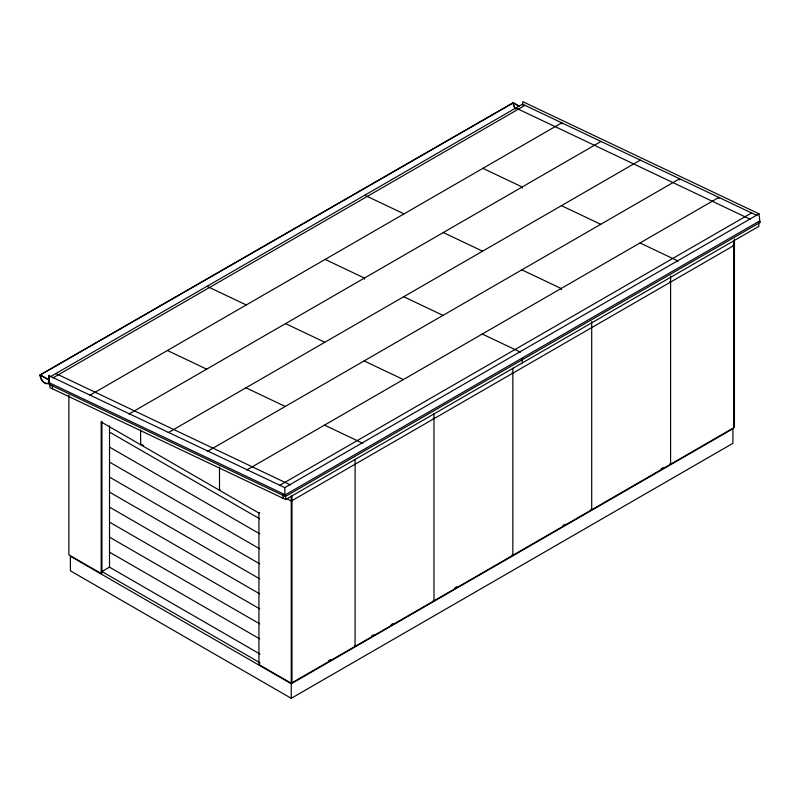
<?xml version="1.0" encoding="UTF-8"?>
<svg xmlns="http://www.w3.org/2000/svg" width="800" height="800" viewBox="0 0 800 800"><rect width="100%" height="100%" fill="white"/><g stroke="black" fill="none" stroke-linecap="round" stroke-linejoin="round"><path stroke-width="1.2" d="M68.88 395.17L68.88 554.86L101.19 573.51L101.94 573.07L101.94 421.45L101.19 421.96L101.19 573.51M140.62 430.04L140.62 444.73L141.38 444.29L143.54 445.54M219.5 467.01L219.5 490.27L220.25 489.83M49.12 382.67L48.83 384.17L285.01 496.32L284.77 487.62L48.59 375.47L49.12 382.67L285.3 494.82L285.78 496.28L760 222.5L758.99 213.83L522.81 101.68L522.56 105.3M49.26 378.91L48.86 379.67L49.24 377.38L48.59 375.47M50.19 376.83L522.48 104.16L757.07 215.55M52.84 377.95L524.99 105.35M89.6 395.41L561.76 122.81L561.84 123.95M128.89 414.06L601.04 141.46M168.17 432.71L640.32 160.12M207.45 451.37L679.61 178.77L679.69 179.91M246.73 470.02L718.89 197.42L718.97 198.56M101.94 571.55L109.52 567.17L109.52 425.77M279.41 485.54L751.57 212.94M284.77 487.62L758.99 213.83M285.3 494.82L759.52 221.03L760 222.09M101.19 421.96L258.93 513.04L259.69 512.6M49.66 383.06L49.99 387.61L285.69 499.53L758.92 226.31L758.67 222.9M734.44 245.21L291.24 501.09L286.96 498.61M258.93 513.04L258.93 664.58L259.69 664.15M328.67 660.75L330.81 659.52M371.62 635.95L373.79 634.7M391.07 624.72L393.23 623.48M454.82 587.92L456.98 586.67M562.86 525.54L565.03 524.29M661.19 468.78L663.35 467.53M258.93 664.58L291.24 683.24L734.44 427.36L734.44 239.04M291.24 683.75L732.93 428.74L732.93 443.31L291.24 698.32L70.4 570.82L70.4 556.25L291.24 683.75L291.24 698.32M49.3 381.73A6.69 3.87 60.1 0 1 44.11 382.74A6.69 3.87 60.1 0 1 40 374.95L513.24 102.68L519.55 106.32M49.31 381.46A6.42 3.71 60.1 0 1 44.91 382.82A6.42 3.71 60.1 0 1 40.53 376.4L40.38 374.95L513.24 102.9L519.29 106.39M515.85 107.98L750.42 219.37M482.89 168.35L522.17 187L522.25 188.14M561.45 205.65L600.73 224.31M640.02 242.96L678.18 261.08M364.73 195.23L404.02 213.88M443.3 232.54L482.58 251.19M521.86 269.84L561.14 288.5L561.23 289.63M325.14 259.42L364.42 278.07L364.51 279.21M403.71 296.73L442.99 315.38M482.27 334.03L520.43 352.15M206.99 286.31L246.27 304.96M285.55 323.61L324.83 342.26M364.12 360.92L403.4 379.57M167.4 350.5L206.68 369.15M245.96 387.8L285.24 406.45M324.52 425.11L362.68 443.23M55.87 373.55L290.43 484.94M732.93 245.21L733.68 245.64M669.83 281.63L670.59 282.07M512.08 372.71L512.84 373.15M669.83 463.78L670.59 464.22L670.59 275.91M433.21 418.25L433.97 418.68M590.96 509.32L591.71 509.76L591.71 321.44M512.08 554.86L512.84 555.3L512.84 368.21M291.24 500.21L292 500.65M433.21 600.4L433.97 600.83L433.97 413.75M40.38 374.95L49.46 380.19M40 374.95L49.46 380.41M109.52 432.09L259.7 518.8M109.52 447.1L259.7 533.81M109.52 462.11L259.7 548.82M109.52 477.12L259.7 563.83M109.52 492.13L259.7 578.84M354.34 645.93L355.09 646.37L355.09 459.29M109.52 507.14L259.7 593.85M109.52 522.15L259.7 608.85M109.52 537.16L259.7 623.86M109.52 552.17L259.7 638.87M109.23 567.01L260.01 654.06M101.66 571.38L259.97 662.78M291.24 682.36L292 682.8L292 495.72M521.97 358.37L522.31 362.92M285.35 494.98L285.69 499.53M282.92 494.93L283.17 498.34M52.26 385.39L52.51 388.81M733.68 240.71L733.68 427.79M291.24 496.15L291.24 683.24M515.5 108.76A6.42 3.71 60.1 0 1 513.24 102.9M515.6 108.78A6.69 3.87 60.1 0 1 513.24 102.68"/></g></svg>
